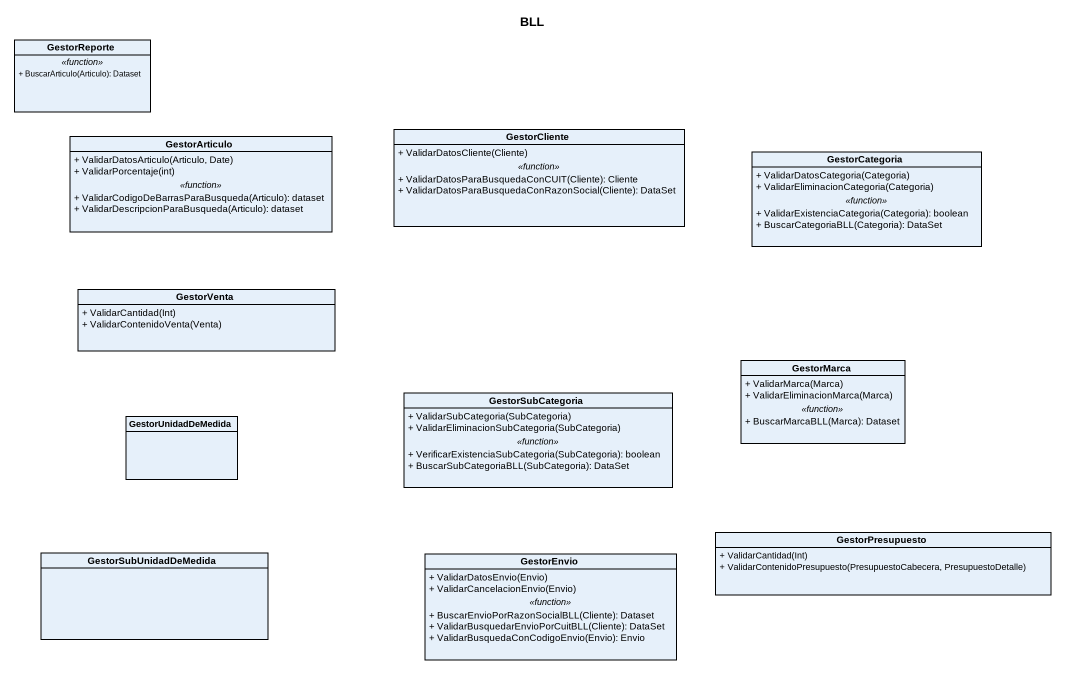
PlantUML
@startuml
title BLL
hide circle
hide empty members
skinparam classAttributeIconSize 0
class GestorReporte {
  .. <<function>> ..
  + BuscarArticulo(Articulo): Dataset
}
class GestorArticulo {
  + ValidarDatosArticulo(Articulo, Date)
  + ValidarPorcentaje(int)
  .. <<function>> ..
  + ValidarCodigoDeBarrasParaBusqueda(Articulo): dataset
  + ValidarDescripcionParaBusqueda(Articulo): dataset
}
class GestorCliente {
  + ValidarDatosCliente(Cliente)
  .. <<function>> ..
  + ValidarDatosParaBusquedaConCUIT(Cliente): Cliente
  + ValidarDatosParaBusquedaConRazonSocial(Cliente): DataSet
}
class GestorCategoria {
  + ValidarDatosCategoria(Categoria)
  + ValidarEliminacionCategoria(Categoria)
  .. <<function>> ..
  + ValidarExistenciaCategoria(Categoria): boolean
  + BuscarCategoriaBLL(Categoria): DataSet
}
class GestorVenta {
  + ValidarCantidad(Int)
  + ValidarContenidoVenta(Venta)
}
class GestorMarca {
  + ValidarMarca(Marca)
  + ValidarEliminacionMarca(Marca)
  .. <<function>> ..
  + BuscarMarcaBLL(Marca): Dataset
}
class GestorUnidadDeMedida
class GestorSubCategoria {
  + ValidarSubCategoria(SubCategoria)
  + ValidarEliminacionSubCategoria(SubCategoria)
  .. <<function>> ..
  + VerificarExistenciaSubCategoria(SubCategoria): boolean
  + BuscarSubCategoriaBLL(SubCategoria): DataSet
}
class GestorPresupuesto {
  + ValidarCantidad(Int)
  + ValidarContenidoPresupuesto(PresupuestoCabecera, PresupuestoDetalle)
}
class GestorSubUnidadDeMedida
class GestorEnvio {
  + ValidarDatosEnvio(Envio)
  + ValidarCancelacionEnvio(Envio)
  .. <<function>> ..
  + BuscarEnvioPorRazonSocialBLL(Cliente): Dataset
  + ValidarBusquedarEnvioPorCuitBLL(Cliente): DataSet
  + ValidarBusquedaConCodigoEnvio(Envio): Envio
}
@enduml
